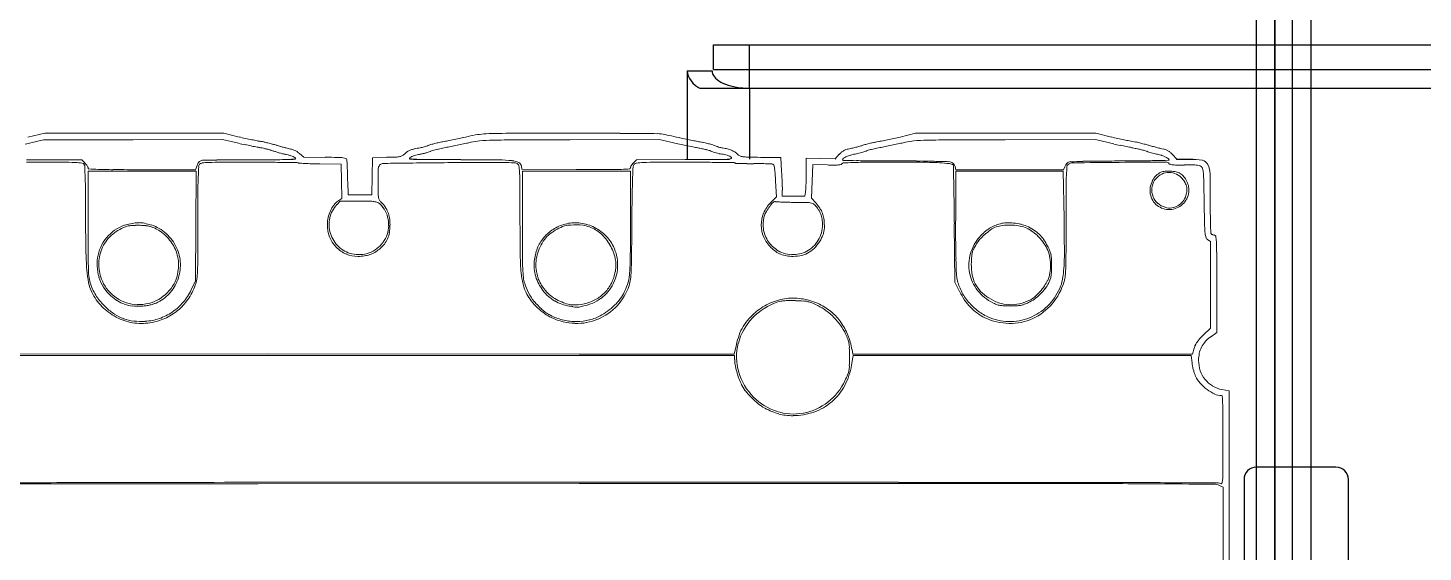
# Model space of a CAD drawing. Header units: millimetres. Extents: x 37984 to 70752, y 14140 to 37584.
# Drawn here: x 46015.1 to 46127.4, y 16671.6 to 16713.8 of the extents above; entities that cross this region are included whole.
import ezdxf

# ---------------------------------------------------------------- set-up
doc = ezdxf.new("R2010")
doc.units = ezdxf.units.MM
doc.set_wipeout_variables(frame=1)
doc.layers.add('! NO PLOT !', color=7, linetype='Continuous', true_color=0xff75dd, plot=False)
doc.layers.add('000-PI-Oprema', color=30, linetype='Continuous', lineweight=5)
doc.layers.add('000-PI-ORMAR', color=2, linetype='Continuous')

# ---------------------------------------------------------------- blocks, each defined once
blk = doc.blocks.new('800mm bez ploce')
at = {"layer": '000-PI-ORMAR'}
for p, q in [((47920.01, 47274.57), (47920.01, 45290.07)), ((47921.51, 47274.57), (47921.51, 45290.07)), ((47921.52, 45290.07), (47921.52, 47274.57))]:
    blk.add_line(p, q, dxfattribs=at)
blk = doc.blocks.new('poveznica montaznih ploca 2100mm')
at = {"layer": '! NO PLOT !'}
for p, q in [((59474.64, 55744.27), (59568.44, 55744.27)), ((59474.64, 55742.27), (59474.64, 55744.27)), ((59477.54, 55740.77), (59477.54, 55744.27)), ((59472.54, 55742.17), (59474.54, 55742.17)), ((59472.54, 55742.17), (59472.54, 53847.74)), ((59474.64, 55742.27), (59477.54, 55742.27)), ((59477.54, 55742.27), (59565.54, 55742.27)), ((59473.54, 55740.77), (59477.54, 55740.77)), ((59477.54, 55740.77), (59565.54, 55740.77)), ((59477.54, 55740.77), (59477.54, 53837.74)), ((59524.74, 55710.27), (59518.34, 55710.27)), ((59517.34, 55709.27), (59517.34, 55698.61)), ((59525.74, 55698.61), (59525.74, 55709.27)), ((59492.54, 55699.86), (59492.54, 55708.68)), ((59496.95, 55704.27), (59488.13, 55704.27))]:
    blk.add_line(p, q, dxfattribs=at)
for points in [[(59472.54, 55742.17), (59472.56, 55741.96), (59472.61, 55741.76), (59472.71, 55741.56), (59472.84, 55741.37), (59473, 55741.18), (59473.21, 55741), (59473.44, 55740.83), (59473.54, 55740.77)], [(59474.54, 55742.17), (59474.55, 55742.04), (59474.58, 55741.92), (59474.64, 55741.8), (59474.72, 55741.69), (59474.82, 55741.57), (59474.94, 55741.47), (59475.08, 55741.36), (59475.24, 55741.27), (59475.41, 55741.18), (59475.61, 55741.09), (59475.82, 55741.02), (59476.04, 55740.95), (59476.27, 55740.9), (59476.51, 55740.85), (59476.76, 55740.81), (59477.02, 55740.79), (59477.27, 55740.77), (59477.54, 55740.77)]]:
    blk.add_lwpolyline(points, dxfattribs=at)
blk.add_circle((59492.54, 55704.27), 4.2, dxfattribs=at)
for centre, start, end in [((59518.34, 55709.27), 90, 180), ((59524.74, 55709.27), 0, 90)]:
    blk.add_arc(centre, 1, start, end, dxfattribs=at)
blk = doc.blocks.new('C10F3TM')
at = {"layer": '000-PI-Oprema'}
for p, q in [((44742.78, 8800.3), (44741.41, 8800)), ((44749.98, 8800.3), (44742.78, 8800.3)), ((44757.18, 8800.3), (44749.98, 8800.3)), ((44758.42, 8800), (44757.18, 8800.3)), ((44785.77, 8800.3), (44781.68, 8800.3)), ((44789.08, 8800.3), (44785.77, 8800.3)), ((44812.86, 8800.3), (44811.62, 8800)), ((44820.12, 8800.3), (44812.86, 8800.3)), ((44827.37, 8800.3), (44820.12, 8800.3)), ((44828.62, 8800), (44827.37, 8800.3)), ((44741.66, 8799.53), (44742.68, 8799.77)), ((44742.68, 8799.77), (44749.88, 8799.78)), ((44749.88, 8799.78), (44757.09, 8799.79)), ((44757.09, 8799.79), (44758.37, 8799.5)), ((44785.04, 8799.78), (44792.25, 8799.79)), ((44792.25, 8799.79), (44793.36, 8799.53)), ((44820.07, 8799.78), (44827.34, 8799.79)), ((44827.34, 8799.79), (44828.35, 8799.55)), ((44836.58, 8791.58), (44836.58, 8788.1)), ((44836.58, 8788.1), (44836.58, 8784.61)), ((44837.09, 8784.27), (44837.09, 8788.19)), ((44836.59, 8783.9), (44837.09, 8784.27)), ((44838.1, 8779.56), (44837.51, 8779.67)), ((44838.1, 8719.72), (44838.1, 8779.56)), ((44837.3, 8771.95), (44837.6, 8771.8)), ((44837.6, 8771.8), (44837.6, 8756.24))]:
    blk.add_line(p, q, dxfattribs=at)
for centre, radius, start, end in [((44766.95, 8836.14), 37.13, 256.7076, 257.5129), ((44768.58, 8835.46), 36.37, 282.4086, 283.1611), ((44778.99, 8790.93), 9.37, 98.5912, 103.1612), ((44778.64, 8793.28), 6.99, 92.8983, 98.5912), ((44779.41, 8778.08), 22.21, 90.2745, 92.8983), ((44781.68, 8302.86), 497.44, 90, 90.2746), ((44789.06, 8450.73), 349.56, 89.66, 89.9978), ((44791.03, 8782.21), 18.08, 86.7459, 89.66), ((44791.7, 8794.04), 6.24, 80.814, 86.746), ((44791.23, 8791.11), 9.2, 76.3811, 80.8141), ((44799.16, 8823.84), 24.48, 256.3812, 257.4744), ((44802.31, 8839.65), 40.73, 282.4649, 283.2079), ((44838.97, 8843.95), 45.15, 256.7448, 257.4106), ((44735.43, 8825.6), 26.8, 282.4582, 283.4471), ((44768.89, 8845.62), 47.31, 257.1557, 257.8088), ((44768.61, 8844.36), 46.01, 257.8088, 258.4757), ((44766.92, 8835.98), 36.97, 257.513, 258.321), ((44767.65, 8839.64), 41.2, 258.4757, 259.1227), ((44766.12, 8832.1), 33, 258.321, 259.1105), ((44760.81, 8804.52), 4.92, 259.1106, 262.3313), ((44760.96, 8804.8), 5.72, 259.1226, 261.8983), ((44759.71, 8796.38), 3.3, 77.983, 82.3313), ((44759.67, 8795.79), 3.38, 77.9627, 81.8983), ((44758.85, 8791.93), 7.32, 75.7546, 77.9628), ((44758.07, 8788.67), 11.17, 76.2311, 77.9829), ((44758.82, 8791.82), 7.44, 73.5535, 75.7547), ((44757.83, 8787.68), 12.2, 74.5005, 76.231), ((44759.81, 8795.17), 3.94, 70.0152, 73.5535), ((44758.69, 8790.77), 8.99, 72.3256, 74.5004), ((44762.84, 8803.49), 4.9, 250.0152, 252.9264), ((44765.4, 8811.82), 13.11, 252.3255, 253.779), ((44765.81, 8813.25), 14.59, 253.779, 255.1199), ((44765.4, 8811.72), 13, 255.12, 256.461), ((44762.97, 8801.6), 2.6, 256.4611, 260.8863), ((44762.41, 8798.14), 0.903, 69.6251, 80.8863), ((44762.03, 8797.12), 2, 63.4059, 69.6251), ((44761.99, 8797.03), 2.1, 57.2785, 63.4059), ((44772.62, 8797.92), 1.11, 110.5925, 123.2518), ((44772.9, 8797.19), 1.89, 101.545, 110.5925), ((44774.94, 8787.17), 12.12, 99.253, 101.5449), ((44772.71, 8800.87), 1.76, 279.2529, 284.0749), ((44772.1, 8803.31), 4.28, 284.0749, 286.5571), ((44772.05, 8803.47), 4.45, 286.5571, 289.0198), ((44772.65, 8801.75), 2.62, 289.0197, 292.6765), ((44772.99, 8800.79), 2.12, 287.5139, 292.6765), ((44774.31, 8797.77), 1.69, 105.7591, 112.6765), ((44774.45, 8797.28), 1.69, 105.2792, 112.6765), ((44776.8, 8788.94), 10.86, 104.0123, 105.7591), ((44777.63, 8785.65), 13.75, 103.7022, 105.2791), ((44777.13, 8787.61), 12.23, 102.2362, 104.0124), ((44778, 8784.11), 15.33, 102.0592, 103.7022), ((44777.13, 8787.62), 12.22, 100.4593, 102.2363), ((44778.26, 8782.92), 16.55, 100.5084, 102.0592), ((44770.25, 8824.87), 25.66, 280.4592, 281.417), ((44769.27, 8831.38), 32.74, 280.5085, 281.3432), ((44763.12, 8860.18), 61.67, 281.4169, 281.9142), ((44766.14, 8847), 48.67, 281.3432, 281.9634), ((44762.7, 8862.19), 63.73, 281.9142, 282.4086), ((44766.81, 8843.84), 45.44, 281.9634, 282.5902), ((44773.39, 8814.35), 15.22, 282.5902, 284.007), ((44778.06, 8795.66), 4.04, 94.2573, 104.0071), ((44779.36, 8778.18), 21.57, 91.4352, 94.2574), ((44780.98, 8713.41), 86.36, 90.2089, 91.4352), ((44787.96, 6799.85), 1999.93, 90.08351, 90.20888), ((44801.68, 8835.65), 37.06, 257.0311, 257.8066), ((44803.59, 8843.76), 44.88, 257.4744, 258.1689), ((44806.15, 8856.34), 58.23, 257.8067, 258.3595), ((44803.38, 8842.77), 43.87, 258.1689, 258.8663), ((44805.5, 8853.2), 55.02, 258.3594, 258.9175), ((44798.62, 8818.61), 19.25, 258.8663, 260.157), ((44798.76, 8818.76), 19.93, 258.9174, 260.108), ((44793.45, 8788.81), 10.99, 78.1294, 80.157), ((44793.69, 8789.72), 9.55, 77.9839, 80.1079), ((44793.88, 8790.61), 8.64, 75.6939, 77.9839), ((44793.34, 8788.26), 11.56, 76.177, 78.1294), ((44794.11, 8791.49), 7.73, 73.4986, 75.6939), ((44793.65, 8789.54), 10.24, 74.2352, 76.177), ((44796.04, 8798.03), 0.909, 62.8881, 73.4985), ((44795.94, 8797.64), 1.82, 67.264, 74.2352), ((44796.89, 8799.68), 0.947, 242.8881, 252.0315), ((44797.79, 8802.06), 2.97, 247.2641, 250.7875), ((44798.27, 8803.45), 4.44, 250.7875, 253.3946), ((44798.19, 8803.17), 4.15, 253.3946, 256.0349), ((44797.54, 8800.55), 1.45, 256.035, 261.815), ((44796.78, 8795.29), 3.87, 76.0809, 81.815), ((44797.15, 8796.79), 2.32, 67.6846, 76.0808), ((44797.35, 8797.27), 1.8, 58.0894, 67.6845), ((44807.7, 8797.78), 1.28, 119.8716, 129.5223), ((44807.62, 8797.91), 1.14, 109.5782, 119.8716), ((44807.63, 8797.89), 1.16, 99.4183, 109.5782), ((44806.94, 8802.04), 3.05, 279.4184, 283.3423), ((44804.38, 8812.85), 14.16, 283.3423, 284.5978), ((44803.96, 8814.47), 15.83, 284.5978, 285.8489), ((44804.53, 8812.45), 13.74, 285.8489, 287.2405), ((44811.47, 8790.09), 9.68, 105.2214, 107.2405), ((44808.11, 8800.31), 1.61, 288.4094, 294.3803), ((44809.31, 8797.65), 1.3, 105.5002, 114.3802), ((44812.38, 8786.75), 13.14, 103.6155, 105.2213), ((44812.41, 8786.47), 12.91, 103.8521, 105.5001), ((44812.12, 8787.82), 12.03, 101.9901, 103.6154), ((44812.71, 8785.23), 14.18, 102.0936, 103.8521), ((44810.35, 8796.13), 3.54, 97.9517, 101.9902), ((44813.15, 8783.22), 16.24, 100.5048, 102.0937), ((44809.14, 8804.82), 5.23, 277.9518, 280.9842), ((44803.28, 8834.98), 35.96, 280.9842, 281.7151), ((44804.1, 8832.02), 33.39, 280.5049, 281.332), ((44802.42, 8839.17), 40.23, 281.7151, 282.465), ((44801, 8847.46), 49.13, 281.332, 281.9512), ((44801.7, 8844.18), 45.78, 281.9511, 282.577), ((44808.38, 8814.24), 15.11, 282.5769, 284.007), ((44813.01, 8795.66), 4.04, 94.2232, 104.0071), ((44814.33, 8777.87), 21.88, 91.4221, 94.2233), ((44815.96, 8712.01), 87.76, 90.2055, 91.422), ((44822.98, 6753.35), 2046.43, 90.0817, 90.20546), ((44834.35, 8824.33), 25.5, 256.3851, 257.4256), ((44838.58, 8843.29), 44.93, 257.4257, 258.1066), ((44838.32, 8841.03), 42.16, 257.4106, 258.1114), ((44838.29, 8841.92), 43.52, 258.1066, 258.7916), ((44837.46, 8836.96), 38, 258.1114, 258.782), ((44833.38, 8817.12), 18.24, 258.7916, 260.1035), ((44830.97, 8804.25), 4.65, 258.782, 261.9312), ((44828.49, 8789.07), 10.22, 78.0361, 80.1035), ((44829.86, 8796.4), 3.27, 77.8496, 81.9312), ((44827.64, 8786.07), 13.85, 76.4523, 77.8496), ((44828.52, 8789.21), 10.08, 75.9466, 78.036), ((44827.27, 8784.54), 15.41, 75.0655, 76.4523), ((44828.8, 8790.33), 8.93, 73.8937, 75.9467), ((44827.94, 8787.07), 12.8, 73.4715, 75.0654), ((44830.9, 8797.61), 1.35, 65.6002, 73.8937), ((44832.14, 8800.35), 1.65, 245.6002, 251.5161), ((44836.59, 8816.2), 17.59, 253.4714, 254.6146), ((44836.93, 8817.45), 18.88, 254.6146, 255.6984), ((44836.42, 8815.44), 16.81, 255.6984, 256.7756), ((44833.27, 8802.06), 3.07, 256.7756, 260.5726), ((44832.61, 8798.08), 0.973, 69.0887, 80.5726), ((44832.49, 8797.75), 1.33, 59.9903, 69.0887), ((44832.37, 8797.54), 1.57, 51.6342, 59.9904), ((44755.32, 8795.14), 81.25, 359.7654, 1.3408), ((44927.87, 8794.43), 91.31, 179.7654, 180.3654), ((44887, 8794.17), 50.43, 180.3655, 181.3012), ((44978.92, 8796.26), 142.37, 181.3012, 181.5881), ((44836.79, 8792.32), 0.186, 181.588, 211.7174), ((44836.75, 8792.3), 0.144, 211.7175, 235.3611), ((44836.88, 8792.48), 0.363, 235.3611, 247.1971), ((44836.9, 8792.54), 0.428, 247.197, 258.2293), ((44836.89, 8792.5), 0.393, 258.2294, 270), ((44836.89, 8791.99), 0.123, 10.1116, 90), ((44833.65, 8791.41), 3.41, 2.8648, 10.1117), ((44818.8, 8790.67), 18.28, 0.17, 2.8649), ((43984.93, 8788.19), 852.16, 359.99999, 0.17005), ((44837.98, 8782.06), 2.44, 239.6149, 258.8699), ((44837.47, 8780.48), 1.3, 244.9797, 269.7444), ((44837.47, 8779.11), 0.0702, 3.1237, 89.7444), ((44802.57, 8777.21), 35.02, 2.0143, 3.1238), ((44802.89, 8777.22), 34.7, 0.3317, 2.0143), ((44521.73, 8775.59), 315.86, 0, 0.3317), ((44058.82, 8775.59), 778.77, 359.82766, 0), ((44823.28, 8773.29), 14.31, 356.791, 359.8277), ((44836.89, 8771.17), 0.886, 62.6556, 89.5216), ((44837.19, 8771.71), 0.448, 61.845, 89.7516), ((44837.44, 8772.17), 0.0806, 241.845, 344.9997), ((44835.92, 8772.58), 1.65, 344.9997, 356.7911)]:
    blk.add_arc(centre, radius, start, end, dxfattribs=at)
at = {"ltscale": 0.25}
blk.add_wipeout([(44735.2, 8798.19), (44835.97, 8798.19), (44835.97, 8641.37), (44735.2, 8641.37)], dxfattribs=at).dxf.layer = '000-PI-Oprema'
at = {"layer": '000-PI-Oprema'}
for p, q in [((44745.77, 8798.17), (44741.3, 8798.17)), ((44746.01, 8797.91), (44745.77, 8798.17)), ((44755.03, 8797.71), (44754.91, 8797.37)), ((44763.62, 8798.37), (44763.28, 8798.67)), ((44765.35, 8798.36), (44763.62, 8798.37)), ((44764.92, 8797.84), (44766.62, 8797.82)), ((44766.62, 8797.82), (44766.65, 8796.44)), ((44769.15, 8798.33), (44769.12, 8796.84)), ((44770.3, 8798.36), (44769.15, 8798.33)), ((44790.4, 8798.17), (44790.16, 8797.93)), ((44794.32, 8798.18), (44790.4, 8798.17)), ((44802, 8798.34), (44800.38, 8798.36)), ((44802.07, 8797.28), (44802, 8798.34)), ((44805.21, 8798.27), (44804.05, 8798.29)), ((44804.05, 8798.29), (44804.05, 8797.08)), ((44804.54, 8796.44), (44804.58, 8797.78)), ((44804.58, 8797.78), (44805.73, 8797.75)), ((44806.37, 8798.25), (44805.21, 8798.27)), ((44806.7, 8798.61), (44806.37, 8798.25)), ((44833.89, 8798.23), (44833.52, 8798.6)), ((44834.92, 8798.23), (44833.89, 8798.23)), ((44746.26, 8793.02), (44746.26, 8797.26)), ((44746.26, 8797.26), (44750.61, 8797.26)), ((44754.91, 8797.37), (44750.59, 8797.37)), ((44750.61, 8797.26), (44754.96, 8797.26)), ((44754.96, 8797.26), (44754.93, 8792.84)), ((44769.12, 8796.84), (44769.09, 8795.34)), ((44781.17, 8797.42), (44781.14, 8797.64)), ((44785.54, 8797.39), (44781.17, 8797.42)), ((44781.22, 8793.03), (44781.22, 8797.26)), ((44781.22, 8797.26), (44785.56, 8797.26)), ((44785.56, 8797.26), (44789.91, 8797.26)), ((44789.91, 8797.26), (44789.91, 8793.1)), ((44816.1, 8797.37), (44816.03, 8797.62)), ((44816.08, 8793.24), (44816.08, 8797.26)), ((44816.08, 8797.26), (44820.4, 8797.26)), ((44820.43, 8797.37), (44816.1, 8797.37)), ((44820.4, 8797.26), (44824.73, 8797.26)), ((44824.77, 8797.37), (44820.43, 8797.37)), ((44824.73, 8797.26), (44824.8, 8793.45)), ((44824.86, 8797.61), (44824.77, 8797.37)), ((44766.65, 8796.44), (44766.68, 8795.06)), ((44767.18, 8795.34), (44767.16, 8796.38)), ((44801.59, 8796.45), (44801.65, 8795.19)), ((44802.13, 8795.24), (44802.13, 8795.73)), ((44803.99, 8795.56), (44803.93, 8795.24)), ((44804.49, 8795.09), (44804.54, 8796.44)), ((44766.3, 8794.56), (44766.56, 8794.84)), ((44766.68, 8795.06), (44766.37, 8794.84)), ((44766.56, 8794.84), (44768.01, 8794.84)), ((44768.13, 8795.34), (44767.18, 8795.34)), ((44769.09, 8795.34), (44768.13, 8795.34)), ((44801.65, 8795.19), (44801.2, 8794.73)), ((44803.03, 8795.24), (44802.13, 8795.24)), ((44803.93, 8795.24), (44803.03, 8795.24)), ((44804.82, 8794.7), (44804.49, 8795.09)), ((44754.93, 8792.84), (44754.9, 8788.42)), ((44815.97, 8793.02), (44816.02, 8788.31)), ((44836.36, 8791.73), (44836.58, 8791.58)), ((44754.9, 8788.42), (44754.56, 8787.69)), ((44816.02, 8788.31), (44816.4, 8787.55)), ((44836.58, 8784.61), (44836, 8784.04)), ((44798.43, 8783.3), (44798.26, 8782.51)), ((44760.74, 8782.54), (44736.07, 8782.51)), ((44785.77, 8782.51), (44760.74, 8782.54)), ((44792.01, 8782.51), (44785.77, 8782.51)), ((44785.78, 8782.41), (44792.04, 8782.41)), ((44798.26, 8782.51), (44792.01, 8782.51)), ((44792.04, 8782.41), (44798.29, 8782.41)), ((44798.29, 8782.41), (44798.29, 8782.08)), ((44807.71, 8781.64), (44807.83, 8782.41)), ((44807.8, 8782.51), (44807.74, 8782.89)), ((44821.46, 8782.51), (44807.8, 8782.51)), ((44807.83, 8782.41), (44821.43, 8782.41)), ((44821.43, 8782.41), (44835.04, 8782.41)), ((44835.13, 8782.51), (44821.46, 8782.51)), ((44835.04, 8782.41), (44835.1, 8781.81)), ((44835.27, 8782.99), (44835.13, 8782.51)), ((44785.77, 8772.21), (44759.73, 8772.21)), ((44759.95, 8772.08), (44785.77, 8772.11)), ((44811.49, 8772.21), (44785.77, 8772.21)), ((44785.77, 8772.11), (44811.38, 8772.11))]:
    blk.add_line(p, q, dxfattribs=at)
for centre, radius, start, end in [((44773.13, 8797.14), 2.05, 123.2517, 131.2836), ((44741.31, 7727.3), 1070.67, 89.84466, 90.00005), ((44744.14, 8771.82), 26.15, 87.5922, 89.8447), ((44744.99, 8791.9), 6.05, 82.4466, 87.5922), ((44745.75, 8797.67), 0.234, 28.155, 82.4466), ((44745.6, 8797.58), 0.406, 2.1854, 28.155), ((44744.85, 8796.83), 1.58, 37.4931, 42.8234), ((44745.03, 8796.97), 1.36, 31.511, 37.4931), ((44755.94, 8797.38), 0.959, 150.6384, 160.1198), ((44755.74, 8797.49), 0.739, 139.118, 150.6384), ((44755.5, 8797.59), 0.341, 140.3671, 176.8951), ((44755.63, 8797.59), 0.584, 126.1715, 139.118), ((44755.45, 8797.63), 0.277, 96.0232, 140.3671), ((44755.46, 8797.82), 0.303, 105.0061, 126.1715), ((44755.57, 8797.42), 0.718, 91.0791, 105.0061), ((44756.36, 8789.08), 8.88, 92.3971, 96.0232), ((44761.85, 8463.76), 334.43, 90.894, 91.0792), ((44757.08, 8771.88), 26.09, 90.2347, 92.3972), ((44758.76, 8662.02), 136.15, 90.3667, 90.8941), ((44759.24, 8243.71), 554.27, 90, 90.2347), ((44759.42, 8558.78), 239.39, 90.0212, 90.3668), ((44759.24, 8531.97), 266, 89.6803, 90), ((44759.15, 9304.11), 505.94, 270.0212, 270.2607), ((44759.95, 8659.53), 138.44, 89.1592, 89.6803), ((44764.56, 8809.09), 10.77, 252.9264, 254.5435), ((44761.33, 8824.08), 25.91, 270.2607, 272.3416), ((44764.61, 8809.27), 10.95, 254.5435, 256.1553), ((44748.06, 7849.56), 948.5, 89.09154, 89.15915), ((44763.38, 8804.29), 5.82, 256.1553, 258.7406), ((44761.63, 8795.5), 3.14, 74.4553, 78.7405), ((44762.04, 8806.63), 8.44, 272.3416, 275.8433), ((44761.78, 8796.06), 2.56, 69.4635, 74.4553), ((44761.92, 8796.41), 2.19, 64.5566, 69.4636), ((44762.75, 8798.17), 0.24, 39.6902, 64.5566), ((44762.9, 8798.29), 0.0514, 275.8434, 39.6902), ((44763.1, 8797.86), 0.0804, 45, 89.0915), ((44762.4, 8797.66), 1.34, 48.7165, 57.2785), ((44763.22, 8797.97), 0.081, 225, 267.2142), ((44767.45, 8885.08), 87.29, 267.2141, 267.5343), ((44764.92, 8826.26), 28.42, 267.5343, 268.6687), ((44765.48, 8850.37), 52.54, 268.6688, 269.385), ((44764.99, 8694.47), 103.9, 89.2511, 89.803), ((44766.28, 8793.27), 5.09, 84.3066, 89.2512), ((44766.68, 8797.26), 1.07, 71.896, 84.3067), ((44766.98, 8798.18), 0.106, 4.4215, 71.896), ((44751.8, 8797.01), 15.33, 3.1489, 4.4215), ((44745.97, 8796.69), 21.17, 2.1496, 3.1489), ((44770.1, 8797.42), 0.487, 141.6993, 178.3607), ((44769.99, 8797.51), 0.346, 93.8448, 141.6993), ((44771.01, 8782.44), 15.45, 90.7313, 93.8448), ((44769.26, 8836.32), 37.97, 271.5749, 272.6633), ((44789.97, 7296.85), 1501.16, 90.53876, 90.73128), ((44770.93, 8800.32), 1.94, 272.6632, 282.13), ((44771.19, 8799.13), 0.717, 282.1299, 300.7574), ((44770.77, 8799.83), 1.54, 300.7573, 311.2836), ((44772.17, 8798.29), 0.0516, 135, 264.3514), ((44772.36, 8798.1), 0.317, 114.1717, 135.0001), ((44773.05, 8807.22), 9.02, 264.3514, 267.9027), ((44773.21, 8796.21), 2.39, 109.4734, 114.1717), ((44773.34, 8795.83), 2.8, 104.7522, 109.4733), ((44773.44, 8795.45), 3.19, 100.4734, 104.7523), ((44773.88, 8829.84), 31.66, 267.9027, 269.8042), ((44771.9, 8803.79), 5.29, 280.4735, 283.2137), ((44771.42, 8805.82), 7.38, 283.2137, 285.3498), ((44771.58, 8805.25), 6.79, 285.3498, 287.5139), ((44776.25, 9524), 725.82, 269.80424, 269.99996), ((44777.42, 8630.83), 167.13, 89.5714, 90.5388), ((44776.25, 8378.4), 419.77, 89.5842, 90), ((44777.07, 8584.26), 213.7, 89.0564, 89.5714), ((44779.22, 8787.23), 10.93, 83.815, 89.5842), ((44780.23, 8796.56), 1.54, 63.4856, 83.815), ((44780.59, 8797.55), 0.378, 44.9999, 89.0564), ((44780.62, 8797.58), 0.329, 4.9818, 45), ((44780.74, 8797.59), 0.4, 8.0802, 63.4856), ((44790.79, 8797.21), 0.949, 148.5328, 155.8259), ((44790.97, 8797.1), 1.16, 141.5831, 148.533), ((44791.03, 8797.05), 1.24, 135, 141.5831), ((44790.46, 8797.59), 0.341, 140.289, 176.6012), ((44790.41, 8797.63), 0.278, 95.7891, 140.289), ((44791.35, 8788.38), 9.57, 92.3316, 95.7891), ((44792.08, 8770.45), 27.52, 90.2285, 92.3316), ((44794.3, 8214.02), 583.95, 89.99997, 90.22847), ((44794.3, 8555.82), 242.15, 89.6394, 90), ((44793.48, 9786.12), 987.94, 270.0491, 270.19784), ((44795.03, 8671.51), 126.46, 89.0531, 89.6394), ((44797.75, 8802.35), 3.75, 252.0316, 255.3197), ((44797.87, 8802.78), 4.2, 255.3197, 258.5572), ((44796.83, 8814.78), 16.6, 270.1979, 272.9839), ((44797.73, 8802.07), 3.48, 258.5572, 262.2864), ((44784.41, 8029.4), 768.66, 88.96759, 89.05307), ((44796.97, 8796.48), 2.17, 76.3706, 82.2864), ((44796.9, 8796.2), 2.46, 70.9895, 76.3707), ((44797.64, 8799.33), 1.12, 272.9839, 288.7194), ((44797, 8796.5), 2.15, 65.4463, 70.9896), ((44797.67, 8797.95), 0.548, 50.1618, 65.4462), ((44797.98, 8798.32), 0.0622, 288.7193, 50.1618), ((44798.26, 8797.84), 0.093, 44.9999, 88.9676), ((44797.68, 8797.79), 1.19, 45, 58.0895), ((44798.39, 8797.97), 0.0905, 225, 267.5687), ((44800.09, 8838.08), 40.24, 267.5686, 268.1528), ((44799.02, 8799.13), 0.712, 225, 244.4113), ((44799.07, 8799.23), 0.822, 244.4114, 261.843), ((44799.37, 8815.49), 17.63, 268.1527, 269.7128), ((44799.45, 8801.9), 3.52, 261.8431, 268.4832), ((44799.44, 8829.69), 31.84, 269.7127, 270.7149), ((44801.96, 8896.8), 98.45, 268.4831, 269.0787), ((44800.15, 8772.61), 25.25, 89.4414, 90.715), ((44800.25, 8782.7), 15.16, 87.5755, 89.4414), ((44799.9, 8774.62), 23.25, 86.5533, 87.5754), ((44801.29, 8797.62), 0.201, 56.4977, 86.5532), ((44801.32, 8797.67), 0.143, 11.7267, 56.4977), ((44806.42, 8822.96), 25.22, 268.4451, 269.7093), ((44806.31, 8801.84), 4.1, 269.7093, 274.55), ((44806.48, 8799.69), 1.94, 274.5501, 281.1471), ((44808.1, 8797.29), 1.91, 129.5223, 136.6767), ((44806.84, 8797.88), 0.0974, 281.1471, 339.0967), ((44807.03, 8797.81), 0.109, 92.575, 159.0967), ((44807.12, 8798.17), 0.14, 122.6409, 180), ((44807.03, 8798.17), 0.0459, 180, 268.4675), ((44809.47, 8743.44), 54.53, 91.7311, 92.575), ((44815.15, 9101.77), 303.76, 268.4676, 268.669), ((44808.08, 8796.68), 1.91, 114.1339, 122.6409), ((44808.29, 8796.22), 2.42, 105.7784, 114.1339), ((44808.45, 8795.62), 3.04, 98.7316, 105.7783), ((44809.25, 8750.71), 47.26, 90.2942, 91.7311), ((44807.55, 8801.5), 2.91, 278.7315, 282.7004), ((44809.95, 8878.16), 80.08, 268.6691, 269.6156), ((44807.19, 8803.1), 4.55, 282.7004, 285.5385), ((44807.26, 8802.85), 4.29, 285.5385, 288.4094), ((44811.11, 8390.18), 407.79, 90, 90.2942), ((44811.22, 9066.66), 268.59, 269.6156, 270), ((44811.11, 8482.37), 315.6, 89.5664, 90), ((44811.22, 8577.61), 220.47, 89.5549, 90), ((44812.15, 8697.02), 101.05, 88.7574, 89.5549), ((44813.26, 8767.35), 30.62, 87.1633, 89.5664), ((44810.01, 8598.31), 199.78, 88.4233, 88.7575), ((44814.13, 8784.82), 13.12, 83.6889, 87.1632), ((44815.49, 8797.38), 0.638, 69.1832, 88.4234), ((44815.5, 8797.21), 0.655, 52.9697, 83.6888), ((44815.55, 8797.55), 0.454, 54.0864, 69.1832), ((44815.45, 8797.41), 0.624, 42.1991, 54.0864), ((44815.88, 8797.72), 0.0214, 0.9251, 52.9697), ((29861.66, 8556.22), 14956.19, 0.919916, 0.925187), ((44815.46, 8797.42), 0.614, 30.2155, 42.1991), ((44815.63, 8797.52), 0.413, 14.0893, 30.2155), ((44825.42, 8797.4), 0.595, 148.1858, 159.1832), ((44825.7, 8797.23), 0.922, 140.2636, 148.1859), ((44825.66, 8797.26), 0.879, 132.2104, 140.2636), ((44825.31, 8797.57), 0.28, 129.7102, 174.8754), ((44825.35, 8797.6), 0.418, 118.155, 132.2104), ((44825.53, 8797.31), 0.616, 90.7207, 129.7102), ((44825.36, 8797.59), 0.428, 92.0304, 118.155), ((44828.91, 8697.48), 100.59, 91.4804, 92.0304), ((44836.25, 7944.69), 853.3, 90.47073, 90.72077), ((44828.07, 8730.05), 68.02, 90.4186, 91.4804), ((44829.3, 8560.67), 237.4, 90, 90.4187), ((44838.76, 7639.93), 1158.07, 90.28426, 90.47082), ((44829.3, 8999.22), 201.15, 270.0001, 270.4311), ((44830.05, 8899.59), 101.51, 270.4311, 271.1503), ((44832.98, 8802.86), 4.3, 251.5161, 254.4108), ((44833.04, 8803.09), 4.54, 254.4108, 257.274), ((44832.67, 8801.44), 2.85, 257.2741, 261.3304), ((44817.83, 9508.23), 710.27, 271.15023, 271.24122), ((44831.88, 8796.28), 2.37, 72.833, 81.3304), ((44831.81, 8796.05), 2.62, 64.9428, 72.833), ((44831.9, 8796.23), 2.41, 57.6991, 64.9428), ((44833.01, 8797.7), 0.293, 31.7175, 90.2843), ((44833.11, 8798.15), 0.14, 0, 57.6991), ((44833.22, 8798.15), 0.0324, 271.2412, 0), ((44833.38, 8797.92), 0.136, 211.7175, 258.6313), ((44832.02, 8797.09), 2.13, 45.0001, 51.6342), ((44833.75, 8799.75), 2, 258.6313, 265.227), ((44833.93, 8801.93), 4.19, 265.227, 270.0368), ((44833.92, 8821.77), 24.03, 270.0367, 271.3586), ((44835.03, 8774.72), 23.04, 89.9354, 91.3586), ((44834.9, 8792.94), 5.29, 78.7005, 89.6938), ((44835.05, 8793.51), 4.25, 84.9579, 89.9354), ((44835.26, 8795.86), 1.89, 77.3271, 84.9579), ((44835.81, 8797.51), 0.623, 25.7313, 78.7006), ((44834.75, 8797), 1.8, 1.3407, 25.7314), ((44648.14, 8793.87), 97.93, 1.648, 2.1854), ((44684.34, 8794.91), 61.72, 0.5608, 1.648), ((44745.23, 8797.09), 1.12, 25.3964, 31.5109), ((44746.1, 8797.5), 0.163, 360, 25.3965), ((44746.34, 8797.5), 0.0794, 180, 267.0046), ((44748.23, 8833.64), 36.26, 267.0045, 268.188), ((44748.44, 8840.35), 42.98, 268.188, 269.7558), ((44750.59, 9342.51), 545.14, 269.7557, 270), ((44805.59, 8795.27), 50.49, 178.2679, 179.7117), ((44789.1, 8795.76), 33.98, 176.8951, 178.2679), ((44731.76, 8796.15), 35.39, 1.4035, 2.1497), ((44639.48, 8793.89), 127.7, 1.1164, 1.4036), ((44807.23, 8796.36), 37.63, 178.3607, 180), ((44768.08, 8796.49), 12.92, 2.1417, 4.9818), ((44747.8, 8795.73), 33.22, 0.2489, 2.1417), ((44789.99, 9535.41), 738.04, 269.65477, 269.85278), ((44788.18, 8831.09), 33.71, 269.8528, 271.7156), ((44788.72, 8813.07), 15.68, 271.7156, 274.0367), ((44789.81, 8797.52), 0.0952, 274.0366, 0), ((44790.1, 8797.52), 0.188, 155.826, 180), ((44841.6, 8794.9), 51.55, 177.9043, 179.3282), ((44826.43, 8795.45), 36.37, 176.6012, 177.9043), ((44797.08, 8796.79), 4.48, 8.0067, 11.7267), ((44795.41, 8796.56), 6.16, 4.2379, 8.0067), ((44779.43, 8795.37), 22.18, 2.7854, 4.2379), ((44757.77, 8794.57), 44.38, 2.9315, 3.5013), ((44754.1, 8794.38), 48.06, 2.3948, 2.9315), ((44783.53, 8796.99), 20.52, 357.6224, 358.9056), ((44778.69, 8797.08), 25.37, 358.9055, 0.0001), ((44857.97, 8795.74), 33, 177.8765, 179.7963), ((44837.09, 8796.51), 12.1, 174.8754, 177.8766), ((44833.45, 8795.71), 1.72, 136.4203, 154.0272), ((44833.28, 8795.73), 1.43, 121.7981, 146.7662), ((44833.04, 8796.1), 1.15, 112.6047, 136.4203), ((44833.25, 8795.79), 1.36, 95.9703, 121.7982), ((44833.03, 8796.12), 1.13, 94.8643, 112.6047), ((44833.18, 8794.3), 2.96, 86.2195, 94.8643), ((44833.25, 8795.79), 1.36, 70.1035, 95.9703), ((44833.18, 8794.32), 2.94, 77.5738, 86.2196), ((44833.23, 8795.74), 1.42, 45, 70.1035), ((44833.6, 8796.19), 1.03, 58.628, 77.5739), ((44833.47, 8795.98), 1.27, 39.9842, 58.628), ((44832.89, 8795.41), 1.89, 32.048, 45), ((44833.1, 8795.68), 1.75, 25.3074, 39.9841), ((44835.59, 8797.29), 0.415, 53.8556, 77.327), ((44835.65, 8797.38), 0.31, 13.9883, 53.8556), ((44833.73, 8796.9), 2.29, 4.8482, 13.9883), ((44825.02, 8796.16), 11.03, 1.3334, 4.8483), ((44560.98, 8793.7), 185.08, 0.0814, 0.5608), ((45292.55, 8792.82), 537.45, 179.7117, 179.9664), ((44844.87, 8796.36), 75.27, 180, 180.6825), ((44771.92, 8795.49), 2.31, 180.6826, 189.1402), ((44161.75, 8793.19), 619.27, 0.02385, 0.24891), ((45309.57, 8789.41), 519.56, 179.3283, 179.5893), ((44759.28, 8794.6), 42.87, 1.8615, 2.3948), ((44794.21, 8795.73), 7.93, 0, 1.8614), ((44802.61, 8795.84), 1.41, 348.69, 356.4838), ((44784.52, 8796.95), 19.53, 356.4838, 357.6224), ((44246.41, 8787.2), 569.59, 0.7669, 0.92), ((45549.06, 8793.28), 724.1, 179.79628, 180.00002), ((44833.33, 8795.69), 1.61, 170.9469, 189.8271), ((44833.58, 8795.65), 1.86, 154.0271, 170.9469), ((44833.26, 8795.75), 1.4, 146.7661, 174.4011), ((44833.3, 8795.74), 1.44, 174.401, 201.4501), ((44833.27, 8795.74), 1.58, 312.8604, 353.5691), ((44833.4, 8795.72), 1.29, 14.8643, 32.048), ((44833.27, 8795.76), 1.41, 341.0279, 356.8911), ((44833.49, 8795.75), 1.2, 356.8911, 14.8643), ((44833.07, 8795.66), 1.79, 10.8025, 25.3073), ((44833.43, 8795.73), 1.42, 353.5691, 10.8025), ((44504.37, 8788.7), 331.76, 1.0336, 1.3334), ((44767.99, 8792.97), 2.33, 136.7408, 167.2584), ((44768.17, 8792.96), 2.64, 143.8848, 155.6067), ((44767.2, 8793.67), 1.44, 125.4532, 143.8848), ((44768.01, 8755.15), 39.69, 88.938, 90), ((44768.63, 8788.54), 6.3, 84.7974, 88.938), ((44768.95, 8792.14), 2.68, 78.3454, 84.7974), ((44769.4, 8794.3), 0.471, 54.9915, 78.3454), ((44770.21, 8795.22), 0.58, 189.1402, 210.9167), ((44769.24, 8794.07), 0.75, 45.2944, 54.9916), ((44770.46, 8795.37), 0.871, 210.9167, 226.9731), ((44768.15, 8792.97), 2.3, 41.0842, 45.2945), ((44768.27, 8793.03), 2.33, 35.0769, 46.9732), ((44767.99, 8792.83), 2.51, 36.9534, 41.0842), ((44768.53, 8793.24), 1.83, 31.7174, 36.9533), ((44768.66, 8793.3), 1.85, 20.9327, 35.0768), ((44803.26, 8792.73), 2.87, 135.9135, 156.5687), ((44805.78, 8791.01), 5.77, 143.8464, 148.6819), ((44803.63, 8792.58), 3.11, 139.4054, 143.8464), ((44801.99, 8793.99), 0.956, 128.6971, 139.4054), ((44801.68, 8794.38), 0.454, 112.7711, 128.697), ((44801.55, 8794.69), 0.116, 69.0064, 112.7711), ((44801.72, 8795.13), 0.36, 249.0064, 267.0998), ((44803.32, 8826.65), 31.91, 267.0998, 267.8357), ((44802.94, 8816.69), 21.95, 267.8357, 269.1072), ((44803.15, 8829.93), 35.19, 269.1071, 270), ((44803.15, 8727.02), 67.72, 89.2671, 90), ((44803.98, 8791.87), 2.87, 81.9979, 89.267), ((44804.28, 8794), 0.71, 63.8093, 81.9979), ((44804.32, 8794.09), 0.608, 43.3774, 63.8093), ((44803.12, 8792.96), 2.26, 32.5162, 43.3773), ((44801.32, 8791.72), 4.6, 33.5664, 40.4632), ((43693.67, 8779.8), 1122.38, 0.67477, 0.7669), ((44833.22, 8795.67), 1.5, 189.8271, 231.9029), ((44833.32, 8795.75), 1.47, 201.4501, 228.2275), ((44833.25, 8795.71), 1.55, 231.9029, 272.8449), ((44833.32, 8795.76), 1.47, 228.2275, 254.9294), ((44833.31, 8795.7), 1.42, 254.9293, 276.3503), ((44833.25, 8795.77), 1.61, 272.8449, 312.8605), ((44833.33, 8795.53), 1.24, 276.3502, 299.9609), ((44833.29, 8795.61), 1.33, 299.9608, 322.6602), ((44832.94, 8795.87), 1.77, 322.6602, 341.0278), ((45245.26, 8802.07), 409.25, 181.0337, 181.2906), ((45035.11, 8794.37), 289.05, 180.0814, 180.6929), ((44768.01, 8792.95), 2.49, 166.8182, 179.4154), ((44768.42, 8792.85), 2.91, 155.6067, 166.8181), ((44768.1, 8792.94), 2.44, 167.2585, 196.7144), ((44768.04, 8792.94), 2.41, 357.9289, 31.7175), ((44768.38, 8793.19), 2.16, 7.9726, 20.9326), ((44766.43, 8792.92), 4.13, 0, 7.9726), ((45066.11, 8793.56), 285.09, 180.0238, 180.6236), ((44802.84, 8792.91), 2.41, 156.5687, 180.1156), ((44805.06, 8792.85), 4.47, 173.4938, 179.2858), ((44802.17, 8793.18), 1.56, 160.7883, 173.4937), ((44802.29, 8793.14), 1.68, 148.6819, 160.7882), ((44803.29, 8793.06), 2.07, 20.8883, 32.5162), ((44803.38, 8793.09), 2.13, 21.2803, 33.5665), ((44803.2, 8793.03), 2.16, 9.5351, 20.8883), ((44802.64, 8792.94), 2.73, 360, 9.5352), ((44803.52, 8793.14), 1.97, 8.4438, 21.2802), ((44801.98, 8792.91), 3.53, 0.1386, 8.4437), ((44994.78, 8793.24), 178.71, 180, 180.5157), ((44600.78, 8789.67), 224.05, 0.2982, 0.9665), ((44307.88, 8793.28), 517.09, 359.7317, 0), ((45451.32, 8793.02), 705.05, 180.00002, 180.21454), ((44750.23, 8789.87), 3.2, 105.0499, 136.7528), ((44750.45, 8789.6), 3.39, 110.4193, 133.2549), ((44749.71, 8791.58), 1.28, 100.4294, 110.4193), ((44750.77, 8787.9), 5.24, 99.1722, 105.05), ((44750.04, 8789.78), 3.11, 95.2741, 100.4294), ((44750.14, 8788.7), 4.19, 90.7841, 95.2741), ((44750.32, 8790.68), 2.42, 88.6985, 99.1722), ((44750.18, 8786.01), 6.89, 87.6879, 90.7842), ((44750.31, 8790.63), 2.48, 78.3737, 88.6985), ((44750.13, 8784.79), 8.11, 84.5506, 87.688), ((44749.66, 8787.46), 5.71, 72.8357, 78.3737), ((44750.69, 8790.62), 2.25, 76.3979, 84.5506), ((44750.79, 8791.08), 1.78, 66.9892, 76.3979), ((44750.44, 8789.97), 3.09, 60.0226, 72.8357), ((44750.08, 8789.4), 3.61, 61.442, 66.9892), ((44750.25, 8789.71), 3.25, 51.0193, 61.442), ((44750.3, 8789.72), 3.37, 48.02, 60.0226), ((44750.07, 8789.49), 3.54, 41.2504, 51.0193), ((44750.23, 8789.65), 3.46, 36.1875, 48.02), ((43905.06, 8793.63), 850.04, 359.77572, 359.9664), ((44768.29, 8792.94), 2.77, 179.4153, 200.5992), ((44768.11, 8792.94), 2.44, 196.7144, 226.1265), ((44768.04, 8792.94), 2.42, 324.2278, 357.9289), ((44768.56, 8792.6), 1.97, 336.3767, 351.3339), ((44766.47, 8792.92), 4.08, 351.3339, 360), ((45359.32, 8793.03), 578.1, 179.99997, 180.24658), ((44785.39, 8789.86), 3.19, 122.0705, 140.2054), ((44785.07, 8790.16), 2.62, 128.8448, 142.6659), ((44785.8, 8789.25), 3.78, 118.3551, 128.8449), ((44785.65, 8789.44), 3.69, 105.8113, 122.0704), ((44785.64, 8789.55), 3.45, 107.5034, 118.3552), ((44785.01, 8791.55), 1.35, 85.625, 107.5035), ((44785.46, 8790.13), 2.97, 84.1783, 105.8113), ((44785.68, 8789.54), 3.4, 83.0138, 99.7335), ((44785.4, 8789.6), 3.51, 65.0636, 84.1784), ((44783.56, 8783.83), 9.43, 71.1843, 74.4151), ((44785.76, 8790.27), 2.63, 47.8934, 71.1843), ((44785.36, 8789.52), 3.6, 46.2128, 65.0636), ((44784.99, 8789.42), 3.78, 30.1587, 47.8934), ((44785.58, 8789.74), 3.29, 26.0425, 46.2127), ((44451.98, 8793.19), 337.93, 359.4823, 359.9835), ((44062.91, 8798.35), 727.13, 359.3748, 359.58931), ((44802.81, 8792.91), 2.38, 180.1157, 203.844), ((44802.71, 8792.88), 2.12, 179.2858, 194.5951), ((44802.99, 8792.95), 2.41, 194.5951, 208.4863), ((44802.91, 8792.94), 2.45, 329.5683, 360), ((44803.97, 8792.65), 1.53, 336.0726, 346.1316), ((44803.88, 8792.68), 1.62, 346.1316, 355.8397), ((44800.68, 8792.91), 4.84, 355.8396, 0.1386), ((44821.7, 8788.53), 4.89, 132.6992, 140.4539), ((44821.78, 8788.53), 5.1, 131.327, 137.5744), ((44821.57, 8788.67), 4.69, 124.863, 132.6991), ((44820.46, 8790.04), 3.09, 122.2373, 131.327), ((44820.29, 8790.3), 2.78, 112.5915, 122.2374), ((44819.97, 8790.96), 1.91, 109.4987, 124.863), ((44820.49, 8789.81), 3.31, 104.136, 112.5915), ((44820.16, 8790.43), 2.47, 96.9512, 109.4988), ((44820.2, 8790.96), 2.13, 91.3364, 104.136), ((44820.42, 8788.29), 4.62, 89.099, 96.9512), ((44820.27, 8788), 5.09, 84.6662, 91.3363), ((44820.42, 8788.24), 4.67, 81.2791, 89.099), ((44820.27, 8787.95), 5.14, 78.0064, 84.6662), ((44820.72, 8790.19), 2.7, 69.4868, 81.2791), ((44820.84, 8790.65), 2.37, 66.1379, 78.0063), ((44820.82, 8790.46), 2.41, 55.9756, 69.4868), ((44820.25, 8789.3), 3.85, 57.081, 66.1379), ((44820.14, 8789.46), 3.62, 45.9982, 55.9756), ((44820.68, 8789.97), 3.05, 46.2891, 57.0809), ((44820.7, 8789.99), 3.03, 35.4518, 46.2891), ((44844.84, 8793.05), 8.73, 181.2907, 185.3794), ((44837.54, 8792.36), 1.39, 185.3793, 198.8003), ((44750.37, 8789.74), 3.39, 136.7528, 167.118), ((44750.28, 8789.76), 3.16, 157.2109, 181.2496), ((44750.3, 8789.76), 3.18, 133.2548, 157.211), ((44750.09, 8789.51), 3.51, 31.4359, 41.2504), ((44750.2, 8789.63), 3.5, 24.4524, 36.1875), ((44750.44, 8789.72), 3.1, 20.6764, 31.436), ((44750.35, 8789.7), 3.34, 1.8047, 24.4524), ((44767.98, 8792.83), 2.44, 200.5991, 223.844), ((44767.94, 8792.78), 2.38, 223.844, 247.4576), ((44768.04, 8792.87), 2.34, 226.1265, 256.5099), ((44768.04, 8792.93), 2.41, 290.4585, 324.2278), ((44768.03, 8792.94), 2.58, 300.4644, 310.5623), ((44767.61, 8793.42), 3.22, 310.5623, 320.8039), ((44768.68, 8792.55), 1.84, 320.8039, 336.3767), ((44785.99, 8789.61), 3.84, 158.2298, 174.033), ((44785.76, 8789.68), 3.46, 154.6044, 166.0387), ((44785.41, 8789.84), 3.23, 140.2054, 158.2298), ((44785.59, 8789.76), 3.27, 142.6659, 154.6044), ((44784.98, 8789.41), 3.79, 12.4386, 30.1587), ((44785.51, 8789.7), 3.37, 359.7275, 26.0425), ((44803.15, 8793.06), 2.75, 203.8441, 225.1224), ((44803.07, 8793), 2.5, 208.4862, 222.1137), ((44803.38, 8793.3), 3.08, 225.1225, 234.7801), ((44803.07, 8792.99), 2.49, 222.1137, 235.7726), ((44802.97, 8792.9), 2.38, 298.4442, 329.5684), ((44803.16, 8792.61), 2.2, 301.1264, 318.1565), ((44802.44, 8793.26), 3.17, 318.1565, 331.1324), ((44801.74, 8793.64), 3.97, 331.1324, 336.0726), ((44923.12, 8792.59), 107.04, 180.5157, 181.2727), ((44820.5, 8789.7), 3.36, 137.5745, 164.2323), ((44820.56, 8789.62), 3.33, 152.3952, 158.2674), ((44820.05, 8789.89), 2.74, 140.4539, 152.3952), ((44819.95, 8789.26), 3.89, 36.3596, 45.9982), ((44820.22, 8789.45), 3.57, 26.0704, 36.3596), ((44820.12, 8789.58), 3.73, 26.1905, 35.4518), ((44821.04, 8789.86), 2.65, 12.2574, 26.0704), ((44817.14, 8788.11), 7.06, 22.4959, 26.1905), ((44836.55, 8792.02), 0.346, 198.8003, 236.4471), ((44770.81, 8791.18), 24.72, 180.6928, 184.3977), ((44773.94, 8790.48), 27.67, 180.2146, 182.4571), ((44750.43, 8789.73), 3.44, 167.118, 197.1927), ((44750.63, 8789.79), 2.9, 7.5771, 20.6764), ((44749.9, 8789.69), 3.64, 356.5158, 7.5772), ((44725.58, 8790.42), 29.51, 357.6063, 359.7757), ((44767.99, 8792.92), 2.53, 247.4576, 270), ((44768.05, 8792.92), 2.39, 256.5099, 290.4586), ((44767.99, 8794.16), 3.77, 270, 277.7476), ((44768.19, 8792.75), 2.34, 277.7476, 288.8033), ((44768.25, 8792.55), 2.13, 288.8033, 300.4644), ((44798.48, 8790.65), 17.44, 180.6235, 185.2242), ((44815.35, 8790.69), 34.13, 180.2465, 182.1861), ((44785.27, 8789.69), 3.12, 174.0331, 196.9511), ((44785.69, 8789.7), 3.39, 166.0388, 177.6038), ((44786.09, 8789.66), 2.65, 349.2616, 12.4386), ((44775.96, 8790.27), 13.93, 354.4196, 359.4824), ((44755.65, 8790.79), 34.35, 357.4031, 359.3747), ((44802.73, 8792.38), 1.96, 234.7801, 248.3566), ((44802.99, 8792.88), 2.36, 235.7726, 267.0174), ((44802.77, 8792.47), 2.06, 248.3565, 261.5356), ((44803.01, 8794.11), 3.72, 261.5355, 270), ((44802.99, 8792.87), 2.34, 267.0174, 298.4442), ((44803.01, 8793.28), 2.89, 270, 283.8468), ((44803.19, 8792.56), 2.15, 283.8468, 301.1264), ((44947.97, 8793.14), 131.9, 181.2727, 181.781), ((44820.47, 8789.71), 3.33, 164.2323, 191.0579), ((44828.18, 8789.76), 10.84, 177.2833, 179.839), ((44819.51, 8790.17), 2.15, 168.8189, 177.2834), ((44818.88, 8790.29), 1.52, 158.2674, 168.8189), ((44820.08, 8789.65), 3.64, 1.3577, 12.2575), ((44822.11, 8790.17), 1.68, 11.7483, 22.4959), ((44821.78, 8790.1), 2.01, 2.2332, 11.7482), ((44810.97, 8789.68), 12.83, 359.8111, 2.2332), ((44803.38, 8790.73), 21.45, 356.5592, 0.2982), ((44780.87, 8791.06), 44.09, 358.102, 359.7317), ((44754.18, 8789.9), 8.04, 184.3977, 191.6791), ((44752.84, 8789.58), 6.56, 182.4572, 188.0733), ((44750.45, 8789.77), 3.33, 181.2496, 204.3917), ((44750.85, 8789.46), 2.66, 331.4419, 345.366), ((44749.96, 8789.69), 3.58, 345.3659, 356.5158), ((44750.26, 8789.7), 3.43, 339.6083, 1.8047), ((44748.54, 8789.46), 6.54, 351.9569, 357.6063), ((44786.43, 8789.55), 5.34, 185.2243, 195.0424), ((44790.76, 8789.75), 9.52, 182.186, 186.3718), ((44785.65, 8789.8), 3.52, 196.9511, 217.8718), ((44785.24, 8789.72), 2.94, 177.6038, 190.4622), ((44786.89, 8790.02), 4.62, 190.4622, 196.2888), ((44784.82, 8789.42), 2.46, 196.2889, 205.622), ((44785.16, 8789.84), 3.59, 333.6342, 349.2616), ((44785.49, 8789.7), 3.39, 333.5191, 359.7276), ((44785.97, 8789.29), 3.88, 342.5545, 354.4197), ((44781.29, 8789.62), 8.69, 352.8067, 357.4031), ((44818.63, 8789.12), 2.49, 181.7811, 190.5714), ((44820.52, 8789.72), 3.38, 191.0578, 217.6195), ((44822.39, 8789.77), 5.05, 179.8391, 190.0477), ((44819.94, 8789.34), 2.57, 190.0478, 207.0017), ((44821.27, 8789.46), 2.43, 335.6959, 350.3795), ((44820.13, 8789.65), 3.58, 350.3795, 1.3577), ((44822.01, 8789.11), 1.77, 341.3236, 350.4712), ((44821.02, 8789.27), 2.77, 350.4712, 357.4305), ((44812.05, 8789.68), 11.75, 357.4305, 359.8112), ((44817.36, 8789.89), 7.44, 349.4861, 356.5592), ((44822.57, 8789.03), 2.33, 343.4744, 355.1491), ((44809.96, 8790.1), 14.99, 355.1491, 358.1019), ((44749.42, 8788.91), 3.19, 191.6792, 206.211), ((44749.14, 8789.05), 2.82, 188.0733, 198.6175), ((44750.87, 8789.63), 4.64, 198.6174, 205.521), ((44750.24, 8789.33), 3.94, 205.521, 213.3182), ((44750.32, 8789.7), 3.33, 197.1927, 228.0417), ((44750.34, 8789.72), 3.21, 204.3917, 236.2335), ((44750.36, 8789.72), 3.21, 299.6255, 331.4419), ((44750.3, 8789.68), 3.39, 317.2673, 339.6083), ((44750.53, 8789.58), 4.45, 319.6226, 334.8867), ((44750.01, 8789.89), 5.21, 325.3895, 339.4695), ((44752.77, 8788.86), 2.26, 339.4696, 351.9568), ((44785.29, 8789.24), 4.17, 195.0424, 206.8731), ((44783.89, 8788.98), 2.61, 186.3719, 197.3363), ((44785.46, 8789.47), 4.25, 197.3364, 208.2414), ((44785.04, 8789.52), 2.7, 205.622, 214.4414), ((44788.18, 8791.68), 6.51, 214.4415, 219.0169), ((44785.62, 8789.78), 3.49, 217.8718, 238.9129), ((44785.51, 8789.69), 3.36, 307.1858, 333.5191), ((44785.65, 8789.6), 3.05, 315.9589, 333.6342), ((44785.5, 8789.49), 4.54, 317.3319, 341.3826), ((44785.63, 8789.39), 4.23, 331.4419, 342.5546), ((44787.37, 8788.86), 2.56, 341.3826, 352.8067), ((44820.11, 8789.4), 4, 190.5715, 205.0962), ((44820.54, 8789.6), 4.48, 205.0962, 218.4441), ((44819.78, 8789.25), 2.38, 207.0018, 224.7078), ((44820.64, 8789.81), 3.53, 217.6194, 243.3846), ((44819.01, 8791), 5.17, 317.9391, 324.6948), ((44820.06, 8790.24), 4.04, 314.3169, 322.8425), ((44821.02, 8789.57), 2.69, 324.6949, 335.6959), ((44820.98, 8789.53), 2.88, 322.8426, 333.8329), ((44820.45, 8789.52), 4.35, 313.9499, 336.8105), ((44821.5, 8789.28), 2.3, 333.8329, 341.3236), ((44820, 8789.79), 5.01, 320.1138, 343.4744), ((44821.32, 8789.15), 3.41, 336.8104, 349.4862), ((44750.59, 8789.49), 4.49, 206.211, 224.2935), ((44750.44, 8789.47), 4.18, 213.3182, 220.8669), ((44751.79, 8790.63), 5.96, 220.8668, 226.6548), ((44750.73, 8790.16), 3.95, 228.0418, 237.9723), ((44750.35, 8789.73), 3.23, 236.2334, 267.9343), ((44750.14, 8789.22), 2.84, 237.9724, 250.7032), ((44750.15, 8789.22), 2.85, 250.7032, 263.4139), ((44750.35, 8789.74), 3.23, 267.9343, 299.6255), ((44750.39, 8790.32), 3.94, 281.6427, 286.2012), ((44750.95, 8788.39), 1.92, 286.2012, 293.9872), ((44750.43, 8789.56), 3.21, 293.9871, 317.2674), ((44750.52, 8789.59), 4.46, 304.3757, 319.6225), ((44750.58, 8789.5), 4.52, 309.7316, 325.3895), ((44784.56, 8788.87), 3.35, 206.8731, 218.1423), ((44785.92, 8789.72), 4.78, 208.2415, 218.2346), ((44786.11, 8790.09), 5.32, 218.1423, 226.1126), ((44785.86, 8789.67), 4.69, 218.2346, 228.314), ((44784.64, 8788.81), 1.96, 219.0169, 233.228), ((44786.04, 8790.68), 4.3, 233.228, 241.1202), ((44785.38, 8789.37), 3, 238.9129, 262.4435), ((44786.14, 8790.87), 4.51, 241.1202, 248.8886), ((44785.54, 8789.32), 2.85, 248.8885, 259.8491), ((44785.41, 8788.56), 2.08, 259.8491, 264.9126), ((44785.45, 8789.7), 3.22, 266.0661, 283.1707), ((44785.55, 8789.64), 3.29, 280.4274, 307.1858), ((44785.39, 8790.08), 3.6, 282.6632, 298.285), ((44785.65, 8789.6), 3.05, 298.285, 315.9589), ((44784.95, 8790.22), 5.26, 312.2914, 320.1546), ((44786.49, 8788.93), 3.25, 320.1546, 331.4419), ((44803.38, 8781.89), 5.09, 108.3218, 135.7884), ((44803.21, 8782.04), 5.03, 113.8668, 129.6335), ((44803.02, 8782.47), 4.56, 96.9146, 113.8668), ((44802.21, 8785.42), 1.37, 98.2252, 108.3217), ((44802.72, 8781.91), 4.92, 94.334, 98.2251), ((44802.85, 8780.13), 6.71, 90.8998, 94.3339), ((44803.02, 8782.48), 4.55, 79.9286, 96.9146), ((44802.92, 8775.75), 11.09, 88.543, 90.8999), ((44802.78, 8770.04), 16.79, 86.4371, 88.543), ((44802.95, 8782.08), 4.96, 64.0071, 79.9286), ((44803.68, 8784.5), 2.31, 77.3284, 86.4371), ((44803.76, 8784.89), 1.9, 66.9686, 77.3284), ((44800.98, 8778.34), 9.02, 63.7002, 66.9686), ((44803.1, 8782.38), 4.62, 49.845, 64.007), ((44821.14, 8789.89), 5.28, 206.3094, 214.7728), ((44820.65, 8789.55), 4.69, 214.7727, 224.0291), ((44820.64, 8789.68), 4.6, 218.4441, 231.6022), ((44820.88, 8790.34), 3.93, 224.7077, 236.8938), ((44820.65, 8789.98), 3.5, 236.8937, 251.3148), ((44820.4, 8789.33), 2.99, 243.3846, 249.7508), ((44819.92, 8788.03), 1.61, 249.7509, 259.8676), ((44820.56, 8789.71), 3.22, 251.3148, 266.6811), ((44820.55, 8789.68), 3.18, 266.6811, 282.1412), ((44820.52, 8789.84), 3.34, 282.1411, 297.029), ((44821, 8788.2), 1.78, 280.197, 289.8324), ((44820.34, 8790.03), 3.72, 289.8324, 295.3709), ((44820.61, 8789.46), 3.09, 295.3709, 305.838), ((44821.19, 8788.53), 1.88, 297.029, 311.1448), ((44820.43, 8789.43), 4.45, 294.5557, 320.1138), ((44819.13, 8790.88), 5, 311.1449, 317.9391), ((44820.02, 8790.27), 4.09, 305.838, 314.3169), ((44750.64, 8789.54), 4.56, 224.2935, 242.1788), ((44751.1, 8789.9), 4.96, 226.6548, 236.9787), ((44750.32, 8788.7), 3.53, 236.9787, 250.2901), ((44750.62, 8789.49), 4.51, 242.1788, 260.1729), ((44750.35, 8788.79), 3.63, 250.2901, 263.3994), ((44750.28, 8790.37), 4, 263.4139, 273.2682), ((44750.23, 8791.21), 4.84, 273.2681, 277.3616), ((44750.27, 8790.93), 4.56, 277.3615, 281.6426), ((44750.64, 8789.32), 4.16, 273.0045, 288.9993), ((44750.52, 8789.72), 4.73, 278.8194, 293.8675), ((44750.56, 8789.53), 4.39, 288.9993, 304.3757), ((44750.65, 8789.42), 4.41, 293.8675, 309.7316), ((44786.13, 8790.11), 5.34, 226.1126, 234.0659), ((44785.33, 8789.07), 3.9, 228.3141, 239.9075), ((44785.03, 8788.59), 3.46, 234.066, 245.0707), ((44785.37, 8789.15), 3.98, 239.9075, 254.3761), ((44785.6, 8789.81), 4.81, 245.0707, 268.1548), ((44784.11, 8779.86), 6.59, 79.8269, 82.4436), ((44785.6, 8787.33), 1.04, 251.7379, 289.8722), ((44786.49, 8784.55), 1.88, 100.4275, 106.592), ((44785.67, 8789.04), 3.88, 280.3495, 295.0776), ((44785.62, 8789.38), 4.37, 292.61, 317.3319), ((44785.54, 8789.3), 4.17, 295.0776, 304.5631), ((44784.8, 8790.38), 5.48, 304.5631, 312.2914), ((44802.99, 8782.27), 4.54, 135.7885, 165.6805), ((44802.7, 8782.51), 4.33, 138.804, 148.9026), ((44803.15, 8782.12), 4.92, 129.6335, 138.8039), ((44802.94, 8782.3), 4.61, 53.7413, 63.7002), ((44802.63, 8781.88), 5.13, 44.5521, 53.7414), ((44803.11, 8782.39), 4.61, 35.6584, 49.845), ((44802.63, 8781.88), 5.12, 35.3561, 44.5522), ((44820.41, 8789.32), 4.35, 224.0291, 233.6477), ((44820.59, 8789.62), 4.53, 231.6022, 244.9224), ((44820.03, 8788.8), 3.71, 233.6477, 244.4869), ((44820.47, 8789.74), 4.75, 244.4869, 268.7321), ((44820.39, 8789.19), 4.05, 244.9224, 268.9511), ((44820.06, 8788.85), 2.44, 259.8676, 267.6673), ((44820.47, 8798.83), 12.42, 267.6674, 269.9999), ((44820.4, 8789.53), 4.39, 268.9511, 291.5836), ((44820.47, 8789.36), 4.37, 268.732, 294.5556), ((44820.47, 8798.4), 12, 270.0001, 272.4279), ((44820.87, 8788.91), 2.5, 272.4279, 280.197), ((44820.36, 8789.61), 4.48, 291.5836, 313.95), ((44750.58, 8789.29), 4.3, 260.173, 278.8194), ((44750.57, 8790.65), 5.5, 263.3995, 273.0045), ((44785.54, 8789.75), 4.61, 254.3761, 267.345), ((44785.54, 8789.73), 4.58, 267.345, 280.3496), ((44785.58, 8789.45), 4.46, 268.1548, 292.61), ((44802.73, 8782.49), 4.37, 148.9026, 158.952), ((44803.08, 8782.2), 4.57, 25.3454, 35.3561), ((44802.92, 8782.26), 4.83, 21.833, 35.6584), ((44803.44, 8782.22), 5.12, 158.952, 167.8721), ((44802.86, 8782.3), 4.41, 165.6805, 196.0964), ((44801.07, 8781.25), 6.8, 21.339, 25.3454), ((44805.85, 8783.12), 1.67, 9.971, 21.339), ((44802.17, 8781.96), 5.64, 9.5139, 21.8329), ((44804.96, 8782.96), 2.57, 1.4905, 9.971), ((44836.89, 8782.52), 1.69, 154.3257, 163.6972), ((44836.95, 8782.49), 1.76, 145.2116, 154.3257), ((44837.54, 8782.08), 2.47, 137.7047, 145.2116), ((44840.51, 8779.37), 6.5, 134.057, 137.7046), ((44837.53, 8782.23), 1.87, 137.3846, 153.2159), ((44838.49, 8781.35), 3.19, 126.7439, 137.3846), ((44400.82, -862983.68), 871766.16, 89.97634643, 89.97795071), ((44771.61, 20200.46), 11418.06, 269.94534, 270.071118), ((44800.43, 8782.08), 2.13, 180, 190.9404), ((44780.06, 8782.31), 27.47, 360, 1.4906), ((44779.61, 8782.31), 27.92, 358.495, 0), ((44838.72, 8782.01), 3.09, 169.1273, 180), ((44838.26, 8782.01), 2.63, 180, 198.2477), ((44837.51, 8782.24), 1.86, 153.216, 169.1273), ((44806.01, 8783.16), 7.82, 190.9404, 195.0994), ((44806.27, 8783.23), 8.09, 195.0994, 199.2985), ((44803.16, 8782.39), 4.72, 196.0964, 224.9988), ((44802.62, 8782.43), 5.14, 331.8734, 351.1632), ((44798.28, 8784.63), 9.85, 334.4728, 337.6234), ((44805.83, 8781.52), 1.69, 337.6234, 349.2285), ((44805.19, 8781.64), 2.34, 349.2285, 358.4951), ((44838.03, 8782.11), 2.94, 185.9669, 191.1685), ((44839.96, 8782.49), 4.91, 191.1685, 194.7125), ((44839.77, 8782.44), 4.71, 194.7125, 198.2897), ((44837.16, 8781.58), 1.96, 198.2897, 205.1761), ((44837.9, 8781.89), 2.25, 198.2477, 218.8028), ((44802.5, 8781.91), 4.09, 199.2985, 206.2963), ((44801.57, 8781.45), 3.06, 206.2962, 217.7696), ((44802.83, 8782.45), 4.81, 308.0351, 334.4729), ((44803.12, 8782.16), 4.58, 310.8204, 331.8733), ((44837.52, 8781.75), 2.36, 205.1761, 221.5527), ((44838.57, 8782.69), 3.77, 221.5527, 233.0917), ((44837.86, 8781.86), 2.2, 218.8028, 239.6149), ((44804.09, 8783.4), 6.24, 217.7695, 224.5003), ((44804.14, 8783.45), 6.31, 224.5003, 231.2096), ((44803.08, 8782.31), 4.61, 224.9988, 252.2267), ((44803.02, 8782.21), 4.51, 280.257, 308.0351), ((44803.15, 8782.13), 4.54, 289.6729, 310.8204), ((44838.39, 8782.45), 3.47, 233.0917, 244.9797), ((44802.29, 8781.16), 3.37, 231.2096, 241.9427), ((44804.3, 8784.91), 7.63, 241.9427, 246.9832), ((44802.95, 8781.75), 4.19, 246.9833, 254.8755), ((44803.03, 8782.14), 4.44, 252.2267, 280.257), ((44802.84, 8781.34), 3.77, 254.8756, 263.2542), ((44802.99, 8782.59), 5.03, 263.2542, 270.0086), ((44802.99, 8782.57), 5, 270.0086, 289.6729), ((44751.27, 7014.04), 1758.15, 90.15673, 90.39256), ((44746.24, 7173.87), 1598.21, 89.99388, 90.24644), ((44744.46, -9625.68), 18397.76, 89.951766, 89.993936), ((44793.71, -8499), 17271.24, 90.112736, 90.156739), ((44811.37, -16370.48), 25142.58, 89.966056, 89.999975), ((44811.48, -2934.64), 11706.84, 89.94314, 89.999977), ((44820.53, 6186.71), 2585.49, 89.76874, 89.94315), ((44825.55, 7556.57), 1215.53, 89.65918, 89.96606), ((44747.27, -11968.01), 20740.36, 89.751587, 89.768776), ((44822.58, 7058.07), 1714.04, 89.52151, 89.65925)]:
    blk.add_arc(centre, radius, start, end, dxfattribs=at)

msp = doc.modelspace()

# ---------------------------------------------------------------- linework, layer by layer
at = {"layer": '000-PI-ORMAR'}
for p, q in [((46116.896, 16761.404), (46116.896, 14776.904)), ((46118.396, 16761.404), (46118.396, 14776.904)), ((46118.408, 14776.904), (46118.408, 16761.404))]:
    msp.add_line(p, q, dxfattribs=at)

# ---------------------------------------------------------------- block references
at = {"layer": '! NO PLOT !'}
msp.add_blockref('poveznica montaznih ploca 2100mm', (-13404.331, -39031.862), dxfattribs=at)
at = {"layer": '000-PI-Oprema', "ltscale": 0.25}
msp.add_blockref('800mm bez ploce', (-1806.028, -30513.162), dxfattribs=at)

# ---------------------------------------------------------------- next in the draw order: block references
at = {"layer": '000-PI-Oprema'}
msp.add_blockref('C10F3TM', (1273.727, 7904.981), dxfattribs=at)

doc.saveas('drawing.dxf')
